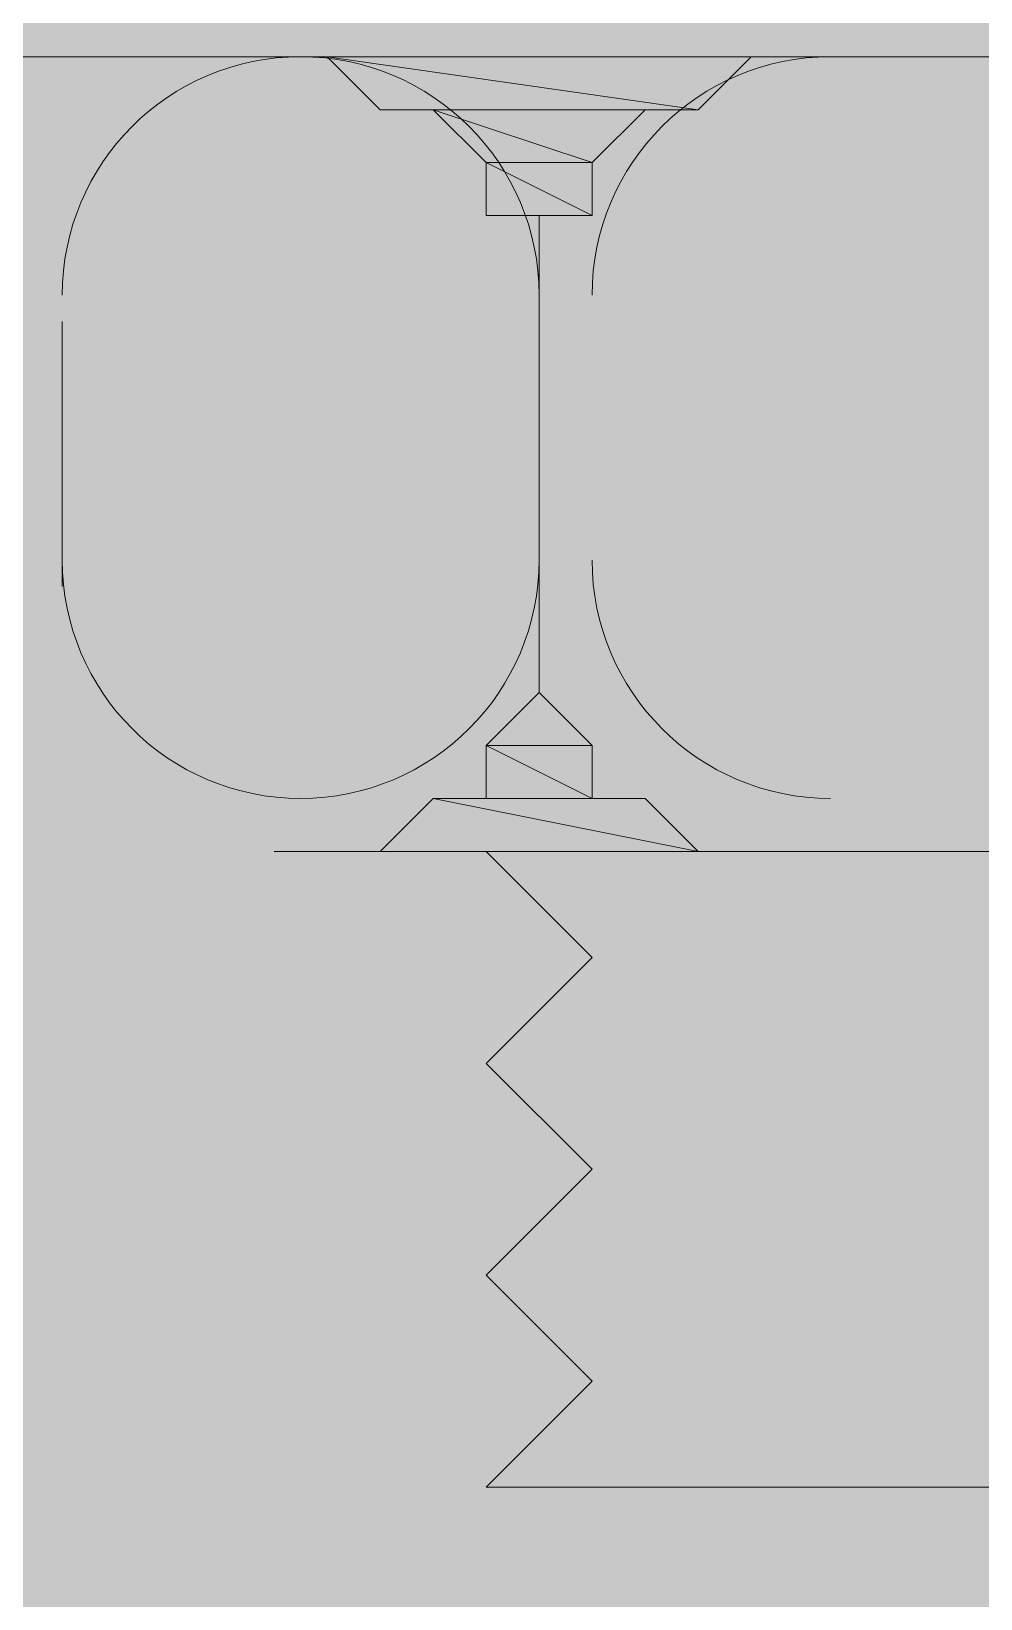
# Model space of a CAD drawing. Header units: millimetres. Extents: x 28 to 201, y 462 to 575.
# Drawn here: x 122.83747 to 122.85324, y 561.20252 to 561.22855 of the extents above; entities that cross this region are included whole.
import ezdxf

# ---------------------------------------------------------------- set-up
doc = ezdxf.new("R2010")
doc.units = ezdxf.units.MM
doc.layers.add('1- 3', color=3, linetype='Continuous')
doc.layers.add('8 hatch 2', color=104, linetype='Continuous')

# ---------------------------------------------------------------- blocks, each defined once
blk = doc.blocks.new('CTOBOM')
h = blk.add_hatch(color=0)
h.dxf.hatch_style = 2
edge = h.paths.add_edge_path()
edge.add_spline(control_points=[(4.220125, -0.718089), (4.220125, -0.718089), (4.220125, -0.712808), (4.220125, -0.712808), (4.220125, -0.712808), (4.220125, -0.718089), (4.220125, -0.718089)], knot_values=[0, 0, 0, 0, 1, 1, 1, 2, 2, 2, 2], degree=3, periodic=0)
edge = h.paths.add_edge_path()
edge.add_spline(control_points=[(4.220125, -0.712808), (4.220125, -0.712808), (4.220125, -0.718089), (4.220125, -0.718089), (4.220125, -0.718089), (4.220125, -0.712808), (4.220125, -0.712808)], knot_values=[0, 0, 0, 0, 1, 1, 1, 2, 2, 2, 2], degree=3, periodic=0)
h.paths.add_polyline_path([(4.219245, -0.718969), (4.220125, -0.712808), (4.220125, -0.718089)])
h.paths.add_polyline_path([(4.219245, -0.711928), (4.219245, -0.718969), (4.220125, -0.712808)])
h = blk.add_hatch(color=0)
h.dxf.hatch_style = 2
edge = h.paths.add_edge_path()
edge.add_spline(control_points=[(4.220125, -0.718089), (4.220125, -0.718089), (4.220125, -0.712808), (4.220125, -0.712808), (4.220125, -0.712808), (4.220125, -0.718089), (4.220125, -0.718089)], knot_values=[0, 0, 0, 0, 1, 1, 1, 2, 2, 2, 2], degree=3, periodic=0)
edge = h.paths.add_edge_path()
edge.add_spline(control_points=[(4.220125, -0.712808), (4.220125, -0.712808), (4.220125, -0.718089), (4.220125, -0.718089), (4.220125, -0.718089), (4.220125, -0.712808), (4.220125, -0.712808)], knot_values=[0, 0, 0, 0, 1, 1, 1, 2, 2, 2, 2], degree=3, periodic=0)
h.paths.add_polyline_path([(4.219245, -0.718969), (4.220125, -0.712808), (4.220125, -0.718089)])
h.paths.add_polyline_path([(4.219245, -0.711928), (4.219245, -0.718969), (4.220125, -0.712808)])
h = blk.add_hatch(color=0)
h.dxf.hatch_style = 2
edge = h.paths.add_edge_path()
edge.add_spline(control_points=[(4.232447, -0.718089), (4.232447, -0.718089), (4.232447, -0.712808), (4.232447, -0.712808), (4.232447, -0.712808), (4.232447, -0.718089), (4.232447, -0.718089)], knot_values=[0, 0, 0, 0, 1, 1, 1, 2, 2, 2, 2], degree=3, periodic=0)
edge = h.paths.add_edge_path()
edge.add_spline(control_points=[(4.232447, -0.712808), (4.232447, -0.712808), (4.232447, -0.718089), (4.232447, -0.718089), (4.232447, -0.718089), (4.232447, -0.712808), (4.232447, -0.712808)], knot_values=[0, 0, 0, 0, 1, 1, 1, 2, 2, 2, 2], degree=3, periodic=0)
h.paths.add_polyline_path([(4.231567, -0.717209), (4.232447, -0.712808), (4.232447, -0.718089)])
h.paths.add_polyline_path([(4.231567, -0.713688), (4.231567, -0.717209), (4.232447, -0.712808)])
h = blk.add_hatch(color=0)
h.dxf.hatch_style = 2
edge = h.paths.add_edge_path()
edge.add_spline(control_points=[(4.232447, -0.718089), (4.232447, -0.718089), (4.232447, -0.712808), (4.232447, -0.712808), (4.232447, -0.712808), (4.232447, -0.718089), (4.232447, -0.718089)], knot_values=[0, 0, 0, 0, 1, 1, 1, 2, 2, 2, 2], degree=3, periodic=0)
edge = h.paths.add_edge_path()
edge.add_spline(control_points=[(4.232447, -0.712808), (4.232447, -0.712808), (4.232447, -0.718089), (4.232447, -0.718089), (4.232447, -0.718089), (4.232447, -0.712808), (4.232447, -0.712808)], knot_values=[0, 0, 0, 0, 1, 1, 1, 2, 2, 2, 2], degree=3, periodic=0)
h.paths.add_polyline_path([(4.231567, -0.717209), (4.232447, -0.712808), (4.232447, -0.718089)])
h.paths.add_polyline_path([(4.231567, -0.713688), (4.231567, -0.717209), (4.232447, -0.712808)])
h = blk.add_hatch(color=0)
h.dxf.hatch_style = 2
edge = h.paths.add_edge_path()
edge.add_spline(control_points=[(4.221005, -0.714568), (4.221005, -0.714568), (4.221005, -0.716328), (4.221005, -0.716328), (4.221005, -0.716328), (4.221005, -0.714568), (4.221005, -0.714568)], knot_values=[0, 0, 0, 0, 1, 1, 1, 2, 2, 2, 2], degree=3, periodic=0)
edge = h.paths.add_edge_path()
edge.add_spline(control_points=[(4.221005, -0.714568), (4.221005, -0.714568), (4.221005, -0.714568), (4.221005, -0.714568), (4.221005, -0.714568), (4.221005, -0.716328), (4.221005, -0.716328), (4.221005, -0.716328), (4.221005, -0.714568), (4.221005, -0.714568)], knot_values=[0, 0, 0, 0, 1, 1, 1, 2, 2, 2, 3, 3, 3, 3], degree=3, periodic=0)
edge = h.paths.add_edge_path()
edge.add_spline(control_points=[(4.221005, -0.716328), (4.221005, -0.716328), (4.221005, -0.714568), (4.221005, -0.714568), (4.221005, -0.714568), (4.221005, -0.716328), (4.221005, -0.716328)], knot_values=[0, 0, 0, 0, 1, 1, 1, 2, 2, 2, 2], degree=3, periodic=0)
edge = h.paths.add_edge_path()
edge.add_spline(control_points=[(4.221005, -0.714568), (4.221005, -0.714568), (4.221005, -0.716328), (4.221005, -0.716328), (4.221005, -0.716328), (4.221005, -0.714568), (4.221005, -0.714568)], knot_values=[0, 0, 0, 0, 1, 1, 1, 2, 2, 2, 2], degree=3, periodic=0)
h.paths.add_polyline_path([(4.220125, -0.717209), (4.221005, -0.714568), (4.221005, -0.716328)])
h.paths.add_polyline_path([(4.220125, -0.713688), (4.220125, -0.717209), (4.221005, -0.714568)])
h = blk.add_hatch(color=0)
h.dxf.hatch_style = 2
edge = h.paths.add_edge_path()
edge.add_spline(control_points=[(4.221005, -0.714568), (4.221005, -0.714568), (4.221005, -0.716328), (4.221005, -0.716328), (4.221005, -0.716328), (4.221005, -0.714568), (4.221005, -0.714568)], knot_values=[0, 0, 0, 0, 1, 1, 1, 2, 2, 2, 2], degree=3, periodic=0)
edge = h.paths.add_edge_path()
edge.add_spline(control_points=[(4.221005, -0.714568), (4.221005, -0.714568), (4.221005, -0.714568), (4.221005, -0.714568), (4.221005, -0.714568), (4.221005, -0.716328), (4.221005, -0.716328), (4.221005, -0.716328), (4.221005, -0.714568), (4.221005, -0.714568)], knot_values=[0, 0, 0, 0, 1, 1, 1, 2, 2, 2, 3, 3, 3, 3], degree=3, periodic=0)
edge = h.paths.add_edge_path()
edge.add_spline(control_points=[(4.221005, -0.716328), (4.221005, -0.716328), (4.221005, -0.714568), (4.221005, -0.714568), (4.221005, -0.714568), (4.221005, -0.716328), (4.221005, -0.716328)], knot_values=[0, 0, 0, 0, 1, 1, 1, 2, 2, 2, 2], degree=3, periodic=0)
edge = h.paths.add_edge_path()
edge.add_spline(control_points=[(4.221005, -0.714568), (4.221005, -0.714568), (4.221005, -0.716328), (4.221005, -0.716328), (4.221005, -0.716328), (4.221005, -0.714568), (4.221005, -0.714568)], knot_values=[0, 0, 0, 0, 1, 1, 1, 2, 2, 2, 2], degree=3, periodic=0)
h.paths.add_polyline_path([(4.220125, -0.717209), (4.221005, -0.714568), (4.221005, -0.716328)])
h.paths.add_polyline_path([(4.220125, -0.713688), (4.220125, -0.717209), (4.221005, -0.714568)])
h = blk.add_hatch(color=0)
h.dxf.hatch_style = 2
h.paths.add_polyline_path([(4.221005, -0.716328), (4.221885, -0.714568), (4.221885, -0.716328)])
h.paths.add_polyline_path([(4.221005, -0.714568), (4.221005, -0.716328), (4.221885, -0.714568)])
h = blk.add_hatch(color=0)
h.dxf.hatch_style = 2
h.paths.add_polyline_path([(4.221005, -0.716328), (4.221885, -0.714568), (4.221885, -0.716328)])
h.paths.add_polyline_path([(4.221005, -0.714568), (4.221005, -0.716328), (4.221885, -0.714568)])
h = blk.add_hatch(color=0)
h.dxf.hatch_style = 2
edge = h.paths.add_edge_path()
edge.add_spline(control_points=[(4.230687, -0.714568), (4.230687, -0.714568), (4.230687, -0.716328), (4.230687, -0.716328), (4.230687, -0.716328), (4.230687, -0.714568), (4.230687, -0.714568)], knot_values=[0, 0, 0, 0, 1, 1, 1, 2, 2, 2, 2], degree=3, periodic=0)
edge = h.paths.add_edge_path()
edge.add_spline(control_points=[(4.230687, -0.714568), (4.230687, -0.714568), (4.230687, -0.714568), (4.230687, -0.714568), (4.230687, -0.714568), (4.230687, -0.716328), (4.230687, -0.716328), (4.230687, -0.716328), (4.230687, -0.714568), (4.230687, -0.714568)], knot_values=[0, 0, 0, 0, 1, 1, 1, 2, 2, 2, 3, 3, 3, 3], degree=3, periodic=0)
edge = h.paths.add_edge_path()
edge.add_spline(control_points=[(4.230687, -0.716328), (4.230687, -0.716328), (4.230687, -0.714568), (4.230687, -0.714568), (4.230687, -0.714568), (4.230687, -0.716328), (4.230687, -0.716328)], knot_values=[0, 0, 0, 0, 1, 1, 1, 2, 2, 2, 2], degree=3, periodic=0)
edge = h.paths.add_edge_path()
edge.add_spline(control_points=[(4.230687, -0.714568), (4.230687, -0.714568), (4.230687, -0.716328), (4.230687, -0.716328), (4.230687, -0.716328), (4.230687, -0.714568), (4.230687, -0.714568)], knot_values=[0, 0, 0, 0, 1, 1, 1, 2, 2, 2, 2], degree=3, periodic=0)
h.paths.add_polyline_path([(4.229807, -0.715448), (4.230687, -0.714568), (4.230687, -0.716328)])
edge = h.paths.add_edge_path()
edge.add_spline(control_points=[(4.230687, -0.714568), (4.230687, -0.714568), (4.229807, -0.715448), (4.229807, -0.715448), (4.229807, -0.715448), (4.230687, -0.714568), (4.230687, -0.714568)], knot_values=[0, 0, 0, 0, 1, 1, 1, 2, 2, 2, 2], degree=3, periodic=0)
h = blk.add_hatch(color=0)
h.dxf.hatch_style = 2
edge = h.paths.add_edge_path()
edge.add_spline(control_points=[(4.230687, -0.714568), (4.230687, -0.714568), (4.230687, -0.716328), (4.230687, -0.716328), (4.230687, -0.716328), (4.230687, -0.714568), (4.230687, -0.714568)], knot_values=[0, 0, 0, 0, 1, 1, 1, 2, 2, 2, 2], degree=3, periodic=0)
edge = h.paths.add_edge_path()
edge.add_spline(control_points=[(4.230687, -0.714568), (4.230687, -0.714568), (4.230687, -0.714568), (4.230687, -0.714568), (4.230687, -0.714568), (4.230687, -0.716328), (4.230687, -0.716328), (4.230687, -0.716328), (4.230687, -0.714568), (4.230687, -0.714568)], knot_values=[0, 0, 0, 0, 1, 1, 1, 2, 2, 2, 3, 3, 3, 3], degree=3, periodic=0)
edge = h.paths.add_edge_path()
edge.add_spline(control_points=[(4.230687, -0.716328), (4.230687, -0.716328), (4.230687, -0.714568), (4.230687, -0.714568), (4.230687, -0.714568), (4.230687, -0.716328), (4.230687, -0.716328)], knot_values=[0, 0, 0, 0, 1, 1, 1, 2, 2, 2, 2], degree=3, periodic=0)
edge = h.paths.add_edge_path()
edge.add_spline(control_points=[(4.230687, -0.714568), (4.230687, -0.714568), (4.230687, -0.716328), (4.230687, -0.716328), (4.230687, -0.716328), (4.230687, -0.714568), (4.230687, -0.714568)], knot_values=[0, 0, 0, 0, 1, 1, 1, 2, 2, 2, 2], degree=3, periodic=0)
h.paths.add_polyline_path([(4.229807, -0.715448), (4.230687, -0.714568), (4.230687, -0.716328)])
edge = h.paths.add_edge_path()
edge.add_spline(control_points=[(4.230687, -0.714568), (4.230687, -0.714568), (4.229807, -0.715448), (4.229807, -0.715448), (4.229807, -0.715448), (4.230687, -0.714568), (4.230687, -0.714568)], knot_values=[0, 0, 0, 0, 1, 1, 1, 2, 2, 2, 2], degree=3, periodic=0)
h = blk.add_hatch(color=0)
h.dxf.hatch_style = 2
h.paths.add_polyline_path([(4.230687, -0.716328), (4.231567, -0.714568), (4.231567, -0.716328)])
h.paths.add_polyline_path([(4.230687, -0.714568), (4.230687, -0.716328), (4.231567, -0.714568)])
h = blk.add_hatch(color=0)
h.dxf.hatch_style = 2
h.paths.add_polyline_path([(4.230687, -0.716328), (4.231567, -0.714568), (4.231567, -0.716328)])
h.paths.add_polyline_path([(4.230687, -0.714568), (4.230687, -0.716328), (4.231567, -0.714568)])
at = {"color": 0, "lineweight": 20}
for p, q in [((4.219245, -0.739211), (4.219245, -0.692566)), ((4.219245, -0.739211), (4.219245, -0.692566)), ((4.219245, -0.699606), (4.219245, -0.719849)), ((4.219245, -0.699606), (4.219245, -0.719849)), ((4.219245, -0.699606), (4.219245, -0.719849)), ((4.219245, -0.699606), (4.219245, -0.719849)), ((4.232447, -0.699606), (4.232447, -0.719849)), ((4.232447, -0.699606), (4.232447, -0.719849)), ((4.243008, -0.702246), (4.243008, -0.716328)), ((4.243008, -0.702246), (4.243008, -0.716328)), ((4.234207, -0.714568), (4.232447, -0.716328)), ((4.232447, -0.716328), (4.232447, -0.714568)), ((4.234207, -0.714568), (4.232447, -0.716328)), ((4.235967, -0.716328), (4.234207, -0.714568)), ((4.235967, -0.716328), (4.234207, -0.714568)), ((4.237727, -0.714568), (4.235967, -0.716328)), ((4.237727, -0.714568), (4.235967, -0.716328)), ((4.239488, -0.716328), (4.237727, -0.714568)), ((4.239488, -0.716328), (4.237727, -0.714568)), ((4.241248, -0.714568), (4.239488, -0.716328)), ((4.241248, -0.714568), (4.239488, -0.716328)), ((4.243008, -0.716328), (4.241248, -0.714568)), ((4.243008, -0.716328), (4.241248, -0.714568)), ((4.223646, -0.715448), (4.228047, -0.715448)), ((4.223646, -0.715448), (4.228047, -0.715448)), ((4.223646, -0.723369), (4.228047, -0.723369)), ((4.223646, -0.723369), (4.228047, -0.723369))]:
    blk.add_line(p, q, dxfattribs=at)
at = {"color": 0, "lineweight": 0}
for p, q in [((4.219245, -0.711048), (4.219245, -0.719849)), ((4.219245, -0.711928), (4.219245, -0.711048)), ((4.219245, -0.711048), (4.219245, -0.719849)), ((4.219245, -0.711928), (4.219245, -0.711048)), ((4.219245, -0.711048), (4.219245, -0.719849)), ((4.219245, -0.711928), (4.219245, -0.711048)), ((4.219245, -0.711048), (4.219245, -0.719849)), ((4.219245, -0.711928), (4.219245, -0.711048)), ((4.232447, -0.718969), (4.232447, -0.711048)), ((4.232447, -0.711048), (4.232447, -0.719849)), ((4.232447, -0.718969), (4.232447, -0.711048)), ((4.232447, -0.711048), (4.232447, -0.711928)), ((4.232447, -0.718969), (4.232447, -0.711048)), ((4.232447, -0.711048), (4.232447, -0.719849)), ((4.232447, -0.718969), (4.232447, -0.711048)), ((4.232447, -0.711048), (4.232447, -0.711928)), ((4.232447, -0.718969), (4.232447, -0.711048)), ((4.232447, -0.711048), (4.232447, -0.719849)), ((4.232447, -0.718969), (4.232447, -0.711048)), ((4.232447, -0.711048), (4.232447, -0.711928)), ((4.232447, -0.718969), (4.232447, -0.711048)), ((4.232447, -0.711048), (4.232447, -0.719849)), ((4.232447, -0.718969), (4.232447, -0.711048)), ((4.232447, -0.711048), (4.232447, -0.711928)), ((4.219245, -0.719849), (4.219245, -0.711928)), ((4.219245, -0.711928), (4.219245, -0.718969)), ((4.219245, -0.719849), (4.219245, -0.711928)), ((4.219245, -0.719849), (4.219245, -0.711928)), ((4.219245, -0.711928), (4.219245, -0.718969)), ((4.219245, -0.719849), (4.219245, -0.711928)), ((4.219245, -0.711928), (4.219245, -0.718969)), ((4.220125, -0.712808), (4.219245, -0.711928)), ((4.219245, -0.711928), (4.219245, -0.718969)), ((4.220125, -0.712808), (4.219245, -0.711928)), ((4.219245, -0.719849), (4.219245, -0.711928)), ((4.219245, -0.711928), (4.219245, -0.718969)), ((4.219245, -0.719849), (4.219245, -0.711928)), ((4.219245, -0.719849), (4.219245, -0.711928)), ((4.219245, -0.711928), (4.219245, -0.718969)), ((4.219245, -0.719849), (4.219245, -0.711928)), ((4.219245, -0.711928), (4.219245, -0.718969)), ((4.220125, -0.712808), (4.219245, -0.711928)), ((4.219245, -0.711928), (4.219245, -0.718969)), ((4.220125, -0.712808), (4.219245, -0.711928)), ((4.232447, -0.718089), (4.232447, -0.711928)), ((4.232447, -0.711928), (4.232447, -0.718969)), ((4.232447, -0.718089), (4.232447, -0.711928)), ((4.232447, -0.711928), (4.232447, -0.712808)), ((4.232447, -0.718089), (4.232447, -0.711928)), ((4.232447, -0.711928), (4.232447, -0.718969)), ((4.232447, -0.718089), (4.232447, -0.711928)), ((4.232447, -0.711928), (4.232447, -0.712808)), ((4.232447, -0.711928), (4.232447, -0.718969)), ((4.232447, -0.711928), (4.232447, -0.718969)), ((4.232447, -0.718089), (4.232447, -0.711928)), ((4.232447, -0.711928), (4.232447, -0.718969)), ((4.232447, -0.718089), (4.232447, -0.711928)), ((4.232447, -0.711928), (4.232447, -0.712808)), ((4.232447, -0.718089), (4.232447, -0.711928)), ((4.232447, -0.711928), (4.232447, -0.718969)), ((4.232447, -0.718089), (4.232447, -0.711928)), ((4.232447, -0.711928), (4.232447, -0.712808)), ((4.232447, -0.711928), (4.232447, -0.718969)), ((4.232447, -0.711928), (4.232447, -0.718969)), ((4.219245, -0.718969), (4.220125, -0.712808)), ((4.219245, -0.718969), (4.220125, -0.712808)), ((4.219245, -0.718969), (4.220125, -0.712808)), ((4.219245, -0.718969), (4.220125, -0.712808)), ((4.219245, -0.718969), (4.220125, -0.712808)), ((4.219245, -0.718969), (4.220125, -0.712808)), ((4.219245, -0.718969), (4.220125, -0.712808)), ((4.219245, -0.718969), (4.220125, -0.712808)), ((4.220125, -0.712808), (4.220125, -0.718089)), ((4.220125, -0.712808), (4.220125, -0.718089)), ((4.220125, -0.712808), (4.220125, -0.718089)), ((4.220125, -0.713688), (4.220125, -0.712808)), ((4.220125, -0.712808), (4.220125, -0.718089)), ((4.220125, -0.713688), (4.220125, -0.712808)), ((4.220125, -0.712808), (4.220125, -0.718089)), ((4.220125, -0.712808), (4.220125, -0.718089)), ((4.220125, -0.712808), (4.220125, -0.718089)), ((4.220125, -0.713688), (4.220125, -0.712808)), ((4.220125, -0.712808), (4.220125, -0.718089)), ((4.220125, -0.713688), (4.220125, -0.712808)), ((4.231567, -0.717209), (4.232447, -0.712808)), ((4.231567, -0.717209), (4.232447, -0.712808)), ((4.232447, -0.712808), (4.231567, -0.713688)), ((4.231567, -0.717209), (4.232447, -0.712808)), ((4.231567, -0.717209), (4.232447, -0.712808)), ((4.232447, -0.712808), (4.231567, -0.713688)), ((4.231567, -0.717209), (4.232447, -0.712808)), ((4.231567, -0.717209), (4.232447, -0.712808)), ((4.232447, -0.712808), (4.231567, -0.713688)), ((4.231567, -0.717209), (4.232447, -0.712808)), ((4.231567, -0.717209), (4.232447, -0.712808)), ((4.232447, -0.712808), (4.231567, -0.713688)), ((4.232447, -0.712808), (4.232447, -0.718089)), ((4.232447, -0.712808), (4.232447, -0.718089)), ((4.232447, -0.712808), (4.232447, -0.718089)), ((4.232447, -0.712808), (4.232447, -0.718089)), ((4.232447, -0.712808), (4.232447, -0.718089)), ((4.232447, -0.712808), (4.232447, -0.718089)), ((4.232447, -0.712808), (4.232447, -0.718089)), ((4.232447, -0.712808), (4.232447, -0.718089)), ((4.220125, -0.718089), (4.220125, -0.713688)), ((4.220125, -0.713688), (4.220125, -0.717209)), ((4.220125, -0.718089), (4.220125, -0.713688)), ((4.220125, -0.718089), (4.220125, -0.713688)), ((4.220125, -0.713688), (4.220125, -0.717209)), ((4.220125, -0.718089), (4.220125, -0.713688)), ((4.220125, -0.713688), (4.220125, -0.717209)), ((4.221005, -0.714568), (4.220125, -0.713688)), ((4.220125, -0.713688), (4.220125, -0.717209)), ((4.221005, -0.714568), (4.220125, -0.713688)), ((4.220125, -0.718089), (4.220125, -0.713688)), ((4.220125, -0.713688), (4.220125, -0.717209)), ((4.220125, -0.718089), (4.220125, -0.713688)), ((4.220125, -0.718089), (4.220125, -0.713688)), ((4.220125, -0.713688), (4.220125, -0.717209)), ((4.220125, -0.718089), (4.220125, -0.713688)), ((4.220125, -0.713688), (4.220125, -0.717209)), ((4.221005, -0.714568), (4.220125, -0.713688)), ((4.220125, -0.713688), (4.220125, -0.717209)), ((4.221005, -0.714568), (4.220125, -0.713688)), ((4.231567, -0.716328), (4.231567, -0.713688)), ((4.231567, -0.713688), (4.231567, -0.717209)), ((4.231567, -0.716328), (4.231567, -0.713688)), ((4.231567, -0.713688), (4.231567, -0.714568)), ((4.231567, -0.716328), (4.231567, -0.713688)), ((4.231567, -0.713688), (4.231567, -0.717209)), ((4.231567, -0.716328), (4.231567, -0.713688)), ((4.231567, -0.713688), (4.231567, -0.714568)), ((4.231567, -0.713688), (4.231567, -0.717209)), ((4.231567, -0.713688), (4.231567, -0.717209)), ((4.231567, -0.716328), (4.231567, -0.713688)), ((4.231567, -0.713688), (4.231567, -0.717209)), ((4.231567, -0.716328), (4.231567, -0.713688)), ((4.231567, -0.713688), (4.231567, -0.714568)), ((4.231567, -0.716328), (4.231567, -0.713688)), ((4.231567, -0.713688), (4.231567, -0.717209)), ((4.231567, -0.716328), (4.231567, -0.713688)), ((4.231567, -0.713688), (4.231567, -0.714568)), ((4.231567, -0.713688), (4.231567, -0.717209)), ((4.231567, -0.713688), (4.231567, -0.717209)), ((4.220125, -0.717209), (4.221005, -0.714568)), ((4.220125, -0.717209), (4.221005, -0.714568)), ((4.220125, -0.717209), (4.221005, -0.714568)), ((4.220125, -0.717209), (4.221005, -0.714568)), ((4.220125, -0.717209), (4.221005, -0.714568)), ((4.220125, -0.717209), (4.221005, -0.714568)), ((4.220125, -0.717209), (4.221005, -0.714568)), ((4.220125, -0.717209), (4.221005, -0.714568)), ((4.221005, -0.714568), (4.221005, -0.716328)), ((4.221005, -0.714568), (4.221005, -0.716328)), ((4.221005, -0.716328), (4.221885, -0.714568)), ((4.221005, -0.714568), (4.221005, -0.716328)), ((4.221005, -0.716328), (4.221885, -0.714568)), ((4.221885, -0.714568), (4.221005, -0.714568)), ((4.221005, -0.716328), (4.221885, -0.714568)), ((4.221005, -0.714568), (4.221005, -0.716328)), ((4.221005, -0.716328), (4.221885, -0.714568)), ((4.221885, -0.714568), (4.221005, -0.714568)), ((4.221005, -0.714568), (4.221005, -0.716328)), ((4.221005, -0.714568), (4.221005, -0.716328)), ((4.221005, -0.716328), (4.221885, -0.714568)), ((4.221005, -0.714568), (4.221005, -0.716328)), ((4.221005, -0.716328), (4.221885, -0.714568)), ((4.221885, -0.714568), (4.221005, -0.714568)), ((4.221005, -0.716328), (4.221885, -0.714568)), ((4.221005, -0.714568), (4.221005, -0.716328)), ((4.221005, -0.716328), (4.221885, -0.714568)), ((4.221885, -0.714568), (4.221005, -0.714568)), ((4.221885, -0.714568), (4.221885, -0.716328)), ((4.221885, -0.714568), (4.221885, -0.716328)), ((4.221885, -0.716328), (4.221885, -0.714568)), ((4.221885, -0.714568), (4.221885, -0.715448)), ((4.221885, -0.716328), (4.221885, -0.714568)), ((4.221885, -0.714568), (4.221885, -0.715448)), ((4.221885, -0.714568), (4.221885, -0.716328)), ((4.221885, -0.714568), (4.221885, -0.716328)), ((4.221885, -0.716328), (4.221885, -0.714568)), ((4.221885, -0.714568), (4.221885, -0.715448)), ((4.221885, -0.716328), (4.221885, -0.714568)), ((4.221885, -0.714568), (4.221885, -0.715448)), ((4.229807, -0.715448), (4.230687, -0.714568)), ((4.229807, -0.715448), (4.230687, -0.714568)), ((4.229807, -0.715448), (4.230687, -0.714568)), ((4.229807, -0.715448), (4.230687, -0.714568)), ((4.230687, -0.714568), (4.230687, -0.716328)), ((4.230687, -0.714568), (4.230687, -0.716328)), ((4.230687, -0.716328), (4.231567, -0.714568)), ((4.230687, -0.714568), (4.230687, -0.716328)), ((4.230687, -0.716328), (4.231567, -0.714568)), ((4.231567, -0.714568), (4.230687, -0.714568)), ((4.230687, -0.716328), (4.231567, -0.714568)), ((4.230687, -0.714568), (4.230687, -0.716328)), ((4.230687, -0.716328), (4.231567, -0.714568)), ((4.231567, -0.714568), (4.230687, -0.714568)), ((4.230687, -0.714568), (4.230687, -0.716328)), ((4.230687, -0.714568), (4.230687, -0.716328)), ((4.230687, -0.716328), (4.231567, -0.714568)), ((4.230687, -0.714568), (4.230687, -0.716328)), ((4.230687, -0.716328), (4.231567, -0.714568)), ((4.231567, -0.714568), (4.230687, -0.714568)), ((4.230687, -0.716328), (4.231567, -0.714568)), ((4.230687, -0.714568), (4.230687, -0.716328)), ((4.230687, -0.716328), (4.231567, -0.714568)), ((4.231567, -0.714568), (4.230687, -0.714568)), ((4.231567, -0.714568), (4.231567, -0.716328)), ((4.231567, -0.714568), (4.231567, -0.716328)), ((4.231567, -0.714568), (4.231567, -0.716328)), ((4.231567, -0.714568), (4.231567, -0.716328)), ((4.231567, -0.714568), (4.231567, -0.716328)), ((4.231567, -0.714568), (4.231567, -0.716328)), ((4.231567, -0.714568), (4.231567, -0.716328)), ((4.231567, -0.714568), (4.231567, -0.716328)), ((4.221885, -0.715448), (4.221885, -0.716328)), ((4.221885, -0.715448), (4.221885, -0.715448)), ((4.221885, -0.715448), (4.221885, -0.715448)), ((4.221885, -0.715448), (4.221885, -0.716328)), ((4.221885, -0.715448), (4.221885, -0.715448)), ((4.221885, -0.715448), (4.221885, -0.715448)), ((4.221885, -0.715448), (4.221885, -0.716328)), ((4.221885, -0.715448), (4.221885, -0.715448)), ((4.221885, -0.715448), (4.221885, -0.715448)), ((4.221885, -0.715448), (4.221885, -0.716328)), ((4.221885, -0.715448), (4.221885, -0.715448)), ((4.221885, -0.715448), (4.221885, -0.715448)), ((4.222766, -0.715448), (4.222766, -0.715448)), ((4.222766, -0.715448), (4.222766, -0.715448)), ((4.222766, -0.715448), (4.222766, -0.715448)), ((4.222766, -0.715448), (4.222766, -0.715448)), ((4.222766, -0.715448), (4.222766, -0.715448)), ((4.222766, -0.715448), (4.222766, -0.715448)), ((4.222766, -0.715448), (4.222766, -0.715448)), ((4.222766, -0.715448), (4.222766, -0.715448)), ((4.228927, -0.715448), (4.228927, -0.715448)), ((4.228927, -0.715448), (4.228927, -0.715448)), ((4.228927, -0.715448), (4.228927, -0.715448)), ((4.228927, -0.715448), (4.228927, -0.715448)), ((4.228927, -0.715448), (4.228927, -0.715448)), ((4.228927, -0.715448), (4.228927, -0.715448)), ((4.228927, -0.715448), (4.228927, -0.715448)), ((4.228927, -0.715448), (4.228927, -0.715448)), ((4.229807, -0.715448), (4.229807, -0.715448)), ((4.229807, -0.715448), (4.229807, -0.715448)), ((4.229807, -0.715448), (4.229807, -0.715448)), ((4.229807, -0.715448), (4.229807, -0.715448)), ((4.230687, -0.716328), (4.229807, -0.715448)), ((4.230687, -0.716328), (4.229807, -0.715448)), ((4.229807, -0.715448), (4.229807, -0.715448)), ((4.229807, -0.715448), (4.229807, -0.715448)), ((4.229807, -0.715448), (4.229807, -0.715448)), ((4.229807, -0.715448), (4.229807, -0.715448)), ((4.230687, -0.716328), (4.229807, -0.715448)), ((4.230687, -0.716328), (4.229807, -0.715448)), ((4.221005, -0.716328), (4.220125, -0.717209)), ((4.221005, -0.716328), (4.220125, -0.717209)), ((4.221005, -0.716328), (4.220125, -0.717209)), ((4.221005, -0.716328), (4.220125, -0.717209)), ((4.221885, -0.716328), (4.221005, -0.716328)), ((4.221885, -0.716328), (4.221005, -0.716328)), ((4.221885, -0.716328), (4.221005, -0.716328)), ((4.221885, -0.716328), (4.221005, -0.716328)), ((4.231567, -0.716328), (4.230687, -0.716328)), ((4.231567, -0.716328), (4.230687, -0.716328)), ((4.231567, -0.716328), (4.230687, -0.716328)), ((4.231567, -0.716328), (4.230687, -0.716328)), ((4.231567, -0.717209), (4.231567, -0.716328)), ((4.231567, -0.717209), (4.231567, -0.716328)), ((4.231567, -0.717209), (4.231567, -0.716328)), ((4.231567, -0.717209), (4.231567, -0.716328)), ((4.220125, -0.717209), (4.220125, -0.718089)), ((4.220125, -0.717209), (4.220125, -0.718089)), ((4.220125, -0.717209), (4.220125, -0.718089)), ((4.220125, -0.717209), (4.220125, -0.718089)), ((4.232447, -0.718089), (4.231567, -0.717209)), ((4.232447, -0.718089), (4.231567, -0.717209)), ((4.232447, -0.718089), (4.231567, -0.717209)), ((4.232447, -0.718089), (4.231567, -0.717209)), ((4.220125, -0.718089), (4.219245, -0.718969)), ((4.220125, -0.718089), (4.219245, -0.718969)), ((4.220125, -0.718089), (4.219245, -0.718969)), ((4.220125, -0.718089), (4.219245, -0.718969)), ((4.232447, -0.718969), (4.232447, -0.718089)), ((4.232447, -0.718969), (4.232447, -0.718089)), ((4.232447, -0.718969), (4.232447, -0.718089)), ((4.232447, -0.718969), (4.232447, -0.718089)), ((4.219245, -0.718969), (4.219245, -0.719849)), ((4.219245, -0.718969), (4.219245, -0.719849)), ((4.219245, -0.718969), (4.219245, -0.719849)), ((4.219245, -0.718969), (4.219245, -0.719849)), ((4.232447, -0.719849), (4.232447, -0.718969)), ((4.232447, -0.719849), (4.232447, -0.718969)), ((4.232447, -0.719849), (4.232447, -0.718969)), ((4.232447, -0.719849), (4.232447, -0.718969))]:
    blk.add_line(p, q, dxfattribs=at)
at = {"color": 0, "lineweight": 20}
for points in [[(4.219245, -0.710608), (4.219245, -0.712795), (4.221019, -0.714568), (4.223206, -0.714568)], [(4.219245, -0.710608), (4.219245, -0.712795), (4.221019, -0.714568), (4.223206, -0.714568)], [(4.227606, -0.714568), (4.229793, -0.714568), (4.231567, -0.712795), (4.231567, -0.710608)], [(4.227606, -0.714568), (4.229793, -0.714568), (4.231567, -0.712795), (4.231567, -0.710608)]]:
    blk.add_open_spline(points, degree=3, dxfattribs=at)
at = {"color": 0, "lineweight": 0}
for points in [[(4.219245, -0.718969), (4.219245, -0.718969), (4.219245, -0.711928), (4.219245, -0.711928)], [(4.219245, -0.711928), (4.219245, -0.711928), (4.219245, -0.718969), (4.219245, -0.718969)], [(4.219245, -0.711928), (4.219245, -0.711928), (4.219245, -0.718969), (4.219245, -0.718969)], [(4.219245, -0.718969), (4.219245, -0.718969), (4.219245, -0.711928), (4.219245, -0.711928)], [(4.219245, -0.718969), (4.219245, -0.718969), (4.219245, -0.711928), (4.219245, -0.711928)], [(4.219245, -0.711928), (4.219245, -0.711928), (4.219245, -0.718969), (4.219245, -0.718969)], [(4.219245, -0.711928), (4.219245, -0.711928), (4.219245, -0.718969), (4.219245, -0.718969)], [(4.219245, -0.718969), (4.219245, -0.718969), (4.219245, -0.711928), (4.219245, -0.711928)], [(4.219245, -0.718969), (4.219245, -0.718969), (4.219245, -0.711928), (4.219245, -0.711928)], [(4.219245, -0.711928), (4.219245, -0.711928), (4.219245, -0.718969), (4.219245, -0.718969)], [(4.219245, -0.711928), (4.219245, -0.711928), (4.219245, -0.718969), (4.219245, -0.718969)], [(4.219245, -0.718969), (4.219245, -0.718969), (4.219245, -0.711928), (4.219245, -0.711928)], [(4.219245, -0.718969), (4.219245, -0.718969), (4.219245, -0.711928), (4.219245, -0.711928)], [(4.219245, -0.711928), (4.219245, -0.711928), (4.219245, -0.718969), (4.219245, -0.718969)], [(4.219245, -0.711928), (4.219245, -0.711928), (4.219245, -0.718969), (4.219245, -0.718969)], [(4.219245, -0.718969), (4.219245, -0.718969), (4.219245, -0.711928), (4.219245, -0.711928)], [(4.232447, -0.718969), (4.232447, -0.718969), (4.232447, -0.711928), (4.232447, -0.711928)], [(4.232447, -0.711928), (4.232447, -0.711928), (4.232447, -0.718969), (4.232447, -0.718969)], [(4.232447, -0.711928), (4.232447, -0.711928), (4.232447, -0.718969), (4.232447, -0.718969)], [(4.232447, -0.718969), (4.232447, -0.718969), (4.232447, -0.711928), (4.232447, -0.711928)], [(4.232447, -0.718969), (4.232447, -0.718969), (4.232447, -0.711928), (4.232447, -0.711928)], [(4.232447, -0.711928), (4.232447, -0.711928), (4.232447, -0.718969), (4.232447, -0.718969)], [(4.232447, -0.711928), (4.232447, -0.711928), (4.232447, -0.718969), (4.232447, -0.718969)], [(4.232447, -0.718969), (4.232447, -0.718969), (4.232447, -0.711928), (4.232447, -0.711928)], [(4.232447, -0.718969), (4.232447, -0.718969), (4.232447, -0.711928), (4.232447, -0.711928)], [(4.232447, -0.711928), (4.232447, -0.711928), (4.232447, -0.718969), (4.232447, -0.718969)], [(4.232447, -0.711928), (4.232447, -0.711928), (4.232447, -0.718969), (4.232447, -0.718969)], [(4.232447, -0.718969), (4.232447, -0.718969), (4.232447, -0.711928), (4.232447, -0.711928)], [(4.232447, -0.718969), (4.232447, -0.718969), (4.232447, -0.711928), (4.232447, -0.711928)], [(4.232447, -0.711928), (4.232447, -0.711928), (4.232447, -0.718969), (4.232447, -0.718969)], [(4.232447, -0.711928), (4.232447, -0.711928), (4.232447, -0.718969), (4.232447, -0.718969)], [(4.232447, -0.718969), (4.232447, -0.718969), (4.232447, -0.711928), (4.232447, -0.711928)], [(4.220125, -0.718089), (4.220125, -0.718089), (4.220125, -0.712808), (4.220125, -0.712808)], [(4.220125, -0.712808), (4.220125, -0.712808), (4.220125, -0.718089), (4.220125, -0.718089)], [(4.220125, -0.712808), (4.220125, -0.712808), (4.220125, -0.718089), (4.220125, -0.718089)], [(4.220125, -0.718089), (4.220125, -0.718089), (4.220125, -0.712808), (4.220125, -0.712808)], [(4.220125, -0.718089), (4.220125, -0.718089), (4.220125, -0.712808), (4.220125, -0.712808)], [(4.220125, -0.712808), (4.220125, -0.712808), (4.220125, -0.718089), (4.220125, -0.718089)], [(4.220125, -0.712808), (4.220125, -0.712808), (4.220125, -0.718089), (4.220125, -0.718089)], [(4.220125, -0.718089), (4.220125, -0.718089), (4.220125, -0.712808), (4.220125, -0.712808)], [(4.220125, -0.718089), (4.220125, -0.718089), (4.220125, -0.712808), (4.220125, -0.712808)], [(4.220125, -0.712808), (4.220125, -0.712808), (4.220125, -0.718089), (4.220125, -0.718089)], [(4.220125, -0.712808), (4.220125, -0.712808), (4.220125, -0.718089), (4.220125, -0.718089)], [(4.220125, -0.718089), (4.220125, -0.718089), (4.220125, -0.712808), (4.220125, -0.712808)], [(4.220125, -0.718089), (4.220125, -0.718089), (4.220125, -0.712808), (4.220125, -0.712808)], [(4.220125, -0.712808), (4.220125, -0.712808), (4.220125, -0.718089), (4.220125, -0.718089)], [(4.220125, -0.712808), (4.220125, -0.712808), (4.220125, -0.718089), (4.220125, -0.718089)], [(4.220125, -0.718089), (4.220125, -0.718089), (4.220125, -0.712808), (4.220125, -0.712808)], [(4.232447, -0.718089), (4.232447, -0.718089), (4.232447, -0.712808), (4.232447, -0.712808)], [(4.232447, -0.712808), (4.232447, -0.712808), (4.232447, -0.718089), (4.232447, -0.718089)], [(4.232447, -0.712808), (4.232447, -0.712808), (4.232447, -0.718089), (4.232447, -0.718089)], [(4.232447, -0.718089), (4.232447, -0.718089), (4.232447, -0.712808), (4.232447, -0.712808)], [(4.232447, -0.718089), (4.232447, -0.718089), (4.232447, -0.712808), (4.232447, -0.712808)], [(4.232447, -0.712808), (4.232447, -0.712808), (4.232447, -0.718089), (4.232447, -0.718089)], [(4.232447, -0.712808), (4.232447, -0.712808), (4.232447, -0.718089), (4.232447, -0.718089)], [(4.232447, -0.718089), (4.232447, -0.718089), (4.232447, -0.712808), (4.232447, -0.712808)], [(4.232447, -0.718089), (4.232447, -0.718089), (4.232447, -0.712808), (4.232447, -0.712808)], [(4.232447, -0.712808), (4.232447, -0.712808), (4.232447, -0.718089), (4.232447, -0.718089)], [(4.232447, -0.712808), (4.232447, -0.712808), (4.232447, -0.718089), (4.232447, -0.718089)], [(4.232447, -0.718089), (4.232447, -0.718089), (4.232447, -0.712808), (4.232447, -0.712808)], [(4.232447, -0.718089), (4.232447, -0.718089), (4.232447, -0.712808), (4.232447, -0.712808)], [(4.232447, -0.712808), (4.232447, -0.712808), (4.232447, -0.718089), (4.232447, -0.718089)], [(4.232447, -0.712808), (4.232447, -0.712808), (4.232447, -0.718089), (4.232447, -0.718089)], [(4.232447, -0.718089), (4.232447, -0.718089), (4.232447, -0.712808), (4.232447, -0.712808)], [(4.220125, -0.713688), (4.220125, -0.713688), (4.220125, -0.717209), (4.220125, -0.717209)], [(4.220125, -0.717209), (4.220125, -0.717209), (4.220125, -0.713688), (4.220125, -0.713688)], [(4.220125, -0.713688), (4.220125, -0.713688), (4.220125, -0.717209), (4.220125, -0.717209)], [(4.220125, -0.717209), (4.220125, -0.717209), (4.220125, -0.713688), (4.220125, -0.713688)], [(4.220125, -0.717209), (4.220125, -0.717209), (4.220125, -0.713688), (4.220125, -0.713688)], [(4.220125, -0.713688), (4.220125, -0.713688), (4.220125, -0.717209), (4.220125, -0.717209)], [(4.220125, -0.713688), (4.220125, -0.713688), (4.220125, -0.717209), (4.220125, -0.717209)], [(4.220125, -0.717209), (4.220125, -0.717209), (4.220125, -0.713688), (4.220125, -0.713688)], [(4.220125, -0.713688), (4.220125, -0.713688), (4.220125, -0.717209), (4.220125, -0.717209)], [(4.220125, -0.717209), (4.220125, -0.717209), (4.220125, -0.713688), (4.220125, -0.713688)], [(4.220125, -0.713688), (4.220125, -0.713688), (4.220125, -0.717209), (4.220125, -0.717209)], [(4.220125, -0.717209), (4.220125, -0.717209), (4.220125, -0.713688), (4.220125, -0.713688)], [(4.220125, -0.717209), (4.220125, -0.717209), (4.220125, -0.713688), (4.220125, -0.713688)], [(4.220125, -0.713688), (4.220125, -0.713688), (4.220125, -0.717209), (4.220125, -0.717209)], [(4.220125, -0.713688), (4.220125, -0.713688), (4.220125, -0.717209), (4.220125, -0.717209)], [(4.220125, -0.717209), (4.220125, -0.717209), (4.220125, -0.713688), (4.220125, -0.713688)], [(4.220125, -0.713688), (4.220125, -0.713688), (4.220125, -0.717209), (4.220125, -0.717209)], [(4.220125, -0.717209), (4.220125, -0.717209), (4.220125, -0.713688), (4.220125, -0.713688)], [(4.220125, -0.713688), (4.220125, -0.713688), (4.220125, -0.717209), (4.220125, -0.717209)], [(4.220125, -0.717209), (4.220125, -0.717209), (4.220125, -0.713688), (4.220125, -0.713688)], [(4.220125, -0.717209), (4.220125, -0.717209), (4.220125, -0.713688), (4.220125, -0.713688)], [(4.220125, -0.713688), (4.220125, -0.713688), (4.220125, -0.717209), (4.220125, -0.717209)], [(4.220125, -0.713688), (4.220125, -0.713688), (4.220125, -0.717209), (4.220125, -0.717209)], [(4.220125, -0.717209), (4.220125, -0.717209), (4.220125, -0.713688), (4.220125, -0.713688)], [(4.220125, -0.713688), (4.220125, -0.713688), (4.220125, -0.717209), (4.220125, -0.717209)], [(4.220125, -0.717209), (4.220125, -0.717209), (4.220125, -0.713688), (4.220125, -0.713688)], [(4.220125, -0.713688), (4.220125, -0.713688), (4.220125, -0.717209), (4.220125, -0.717209)], [(4.220125, -0.717209), (4.220125, -0.717209), (4.220125, -0.713688), (4.220125, -0.713688)], [(4.220125, -0.717209), (4.220125, -0.717209), (4.220125, -0.713688), (4.220125, -0.713688)], [(4.220125, -0.713688), (4.220125, -0.713688), (4.220125, -0.717209), (4.220125, -0.717209)], [(4.220125, -0.713688), (4.220125, -0.713688), (4.220125, -0.717209), (4.220125, -0.717209)], [(4.220125, -0.717209), (4.220125, -0.717209), (4.220125, -0.713688), (4.220125, -0.713688)], [(4.231567, -0.713688), (4.231567, -0.713688), (4.231567, -0.717209), (4.231567, -0.717209)], [(4.231567, -0.717209), (4.231567, -0.717209), (4.231567, -0.713688), (4.231567, -0.713688)], [(4.231567, -0.713688), (4.231567, -0.713688), (4.231567, -0.717209), (4.231567, -0.717209)], [(4.231567, -0.717209), (4.231567, -0.717209), (4.231567, -0.713688), (4.231567, -0.713688)], [(4.231567, -0.717209), (4.231567, -0.717209), (4.231567, -0.713688), (4.231567, -0.713688)], [(4.231567, -0.713688), (4.231567, -0.713688), (4.231567, -0.717209), (4.231567, -0.717209)], [(4.231567, -0.713688), (4.231567, -0.713688), (4.231567, -0.717209), (4.231567, -0.717209)], [(4.231567, -0.717209), (4.231567, -0.717209), (4.231567, -0.713688), (4.231567, -0.713688)], [(4.231567, -0.713688), (4.231567, -0.713688), (4.231567, -0.717209), (4.231567, -0.717209)], [(4.231567, -0.717209), (4.231567, -0.717209), (4.231567, -0.713688), (4.231567, -0.713688)], [(4.231567, -0.713688), (4.231567, -0.713688), (4.231567, -0.717209), (4.231567, -0.717209)], [(4.231567, -0.717209), (4.231567, -0.717209), (4.231567, -0.713688), (4.231567, -0.713688)], [(4.231567, -0.717209), (4.231567, -0.717209), (4.231567, -0.713688), (4.231567, -0.713688)], [(4.231567, -0.713688), (4.231567, -0.713688), (4.231567, -0.717209), (4.231567, -0.717209)], [(4.231567, -0.713688), (4.231567, -0.713688), (4.231567, -0.717209), (4.231567, -0.717209)], [(4.231567, -0.717209), (4.231567, -0.717209), (4.231567, -0.713688), (4.231567, -0.713688)], [(4.231567, -0.713688), (4.231567, -0.713688), (4.231567, -0.717209), (4.231567, -0.717209)], [(4.231567, -0.717209), (4.231567, -0.717209), (4.231567, -0.713688), (4.231567, -0.713688)], [(4.231567, -0.713688), (4.231567, -0.713688), (4.231567, -0.717209), (4.231567, -0.717209)], [(4.231567, -0.717209), (4.231567, -0.717209), (4.231567, -0.713688), (4.231567, -0.713688)], [(4.231567, -0.717209), (4.231567, -0.717209), (4.231567, -0.713688), (4.231567, -0.713688)], [(4.231567, -0.713688), (4.231567, -0.713688), (4.231567, -0.717209), (4.231567, -0.717209)], [(4.231567, -0.713688), (4.231567, -0.713688), (4.231567, -0.717209), (4.231567, -0.717209)], [(4.231567, -0.717209), (4.231567, -0.717209), (4.231567, -0.713688), (4.231567, -0.713688)], [(4.231567, -0.713688), (4.231567, -0.713688), (4.231567, -0.717209), (4.231567, -0.717209)], [(4.231567, -0.717209), (4.231567, -0.717209), (4.231567, -0.713688), (4.231567, -0.713688)], [(4.231567, -0.713688), (4.231567, -0.713688), (4.231567, -0.717209), (4.231567, -0.717209)], [(4.231567, -0.717209), (4.231567, -0.717209), (4.231567, -0.713688), (4.231567, -0.713688)], [(4.231567, -0.717209), (4.231567, -0.717209), (4.231567, -0.713688), (4.231567, -0.713688)], [(4.231567, -0.713688), (4.231567, -0.713688), (4.231567, -0.717209), (4.231567, -0.717209)], [(4.231567, -0.713688), (4.231567, -0.713688), (4.231567, -0.717209), (4.231567, -0.717209)], [(4.231567, -0.717209), (4.231567, -0.717209), (4.231567, -0.713688), (4.231567, -0.713688)], [(4.221005, -0.714568), (4.221005, -0.714568), (4.221005, -0.716328), (4.221005, -0.716328)], [(4.221005, -0.716328), (4.221005, -0.716328), (4.221005, -0.714568), (4.221005, -0.714568)], [(4.221005, -0.714568), (4.221005, -0.714568), (4.221005, -0.716328), (4.221005, -0.716328)], [(4.221005, -0.716328), (4.221005, -0.716328), (4.221005, -0.714568), (4.221005, -0.714568)], [(4.221005, -0.716328), (4.221005, -0.716328), (4.221005, -0.714568), (4.221005, -0.714568)], [(4.221005, -0.714568), (4.221005, -0.714568), (4.221005, -0.716328), (4.221005, -0.716328)], [(4.221005, -0.714568), (4.221005, -0.714568), (4.221005, -0.716328), (4.221005, -0.716328)], [(4.221005, -0.716328), (4.221005, -0.716328), (4.221005, -0.714568), (4.221005, -0.714568)], [(4.221005, -0.714568), (4.221005, -0.714568), (4.221005, -0.716328), (4.221005, -0.716328)], [(4.221005, -0.716328), (4.221005, -0.716328), (4.221005, -0.714568), (4.221005, -0.714568)], [(4.221005, -0.714568), (4.221005, -0.714568), (4.221005, -0.716328), (4.221005, -0.716328)], [(4.221005, -0.716328), (4.221005, -0.716328), (4.221005, -0.714568), (4.221005, -0.714568)], [(4.221005, -0.716328), (4.221005, -0.716328), (4.221005, -0.714568), (4.221005, -0.714568)], [(4.221005, -0.714568), (4.221005, -0.714568), (4.221005, -0.716328), (4.221005, -0.716328)], [(4.221005, -0.714568), (4.221005, -0.714568), (4.221005, -0.716328), (4.221005, -0.716328)], [(4.221005, -0.716328), (4.221005, -0.716328), (4.221005, -0.714568), (4.221005, -0.714568)], [(4.221005, -0.714568), (4.221005, -0.714568), (4.221005, -0.716328), (4.221005, -0.716328)], [(4.221005, -0.716328), (4.221005, -0.716328), (4.221005, -0.714568), (4.221005, -0.714568)], [(4.221005, -0.714568), (4.221005, -0.714568), (4.221005, -0.716328), (4.221005, -0.716328)], [(4.221005, -0.716328), (4.221005, -0.716328), (4.221005, -0.714568), (4.221005, -0.714568)], [(4.221005, -0.716328), (4.221005, -0.716328), (4.221005, -0.714568), (4.221005, -0.714568)], [(4.221005, -0.714568), (4.221005, -0.714568), (4.221005, -0.716328), (4.221005, -0.716328)], [(4.221005, -0.714568), (4.221005, -0.714568), (4.221005, -0.716328), (4.221005, -0.716328)], [(4.221005, -0.716328), (4.221005, -0.716328), (4.221005, -0.714568), (4.221005, -0.714568)], [(4.221005, -0.714568), (4.221005, -0.714568), (4.221005, -0.716328), (4.221005, -0.716328)], [(4.221005, -0.716328), (4.221005, -0.716328), (4.221005, -0.714568), (4.221005, -0.714568)], [(4.221005, -0.714568), (4.221005, -0.714568), (4.221005, -0.716328), (4.221005, -0.716328)], [(4.221005, -0.716328), (4.221005, -0.716328), (4.221005, -0.714568), (4.221005, -0.714568)], [(4.221005, -0.716328), (4.221005, -0.716328), (4.221005, -0.714568), (4.221005, -0.714568)], [(4.221005, -0.714568), (4.221005, -0.714568), (4.221005, -0.716328), (4.221005, -0.716328)], [(4.221005, -0.714568), (4.221005, -0.714568), (4.221005, -0.716328), (4.221005, -0.716328)], [(4.221005, -0.716328), (4.221005, -0.716328), (4.221005, -0.714568), (4.221005, -0.714568)], [(4.230687, -0.714568), (4.230687, -0.714568), (4.229807, -0.715448), (4.229807, -0.715448)], [(4.229807, -0.715448), (4.229807, -0.715448), (4.230687, -0.714568), (4.230687, -0.714568)], [(4.230687, -0.714568), (4.230687, -0.714568), (4.229807, -0.715448), (4.229807, -0.715448)], [(4.229807, -0.715448), (4.229807, -0.715448), (4.230687, -0.714568), (4.230687, -0.714568)], [(4.230687, -0.714568), (4.230687, -0.714568), (4.229807, -0.715448), (4.229807, -0.715448)], [(4.229807, -0.715448), (4.229807, -0.715448), (4.230687, -0.714568), (4.230687, -0.714568)], [(4.230687, -0.714568), (4.230687, -0.714568), (4.229807, -0.715448), (4.229807, -0.715448)], [(4.229807, -0.715448), (4.229807, -0.715448), (4.230687, -0.714568), (4.230687, -0.714568)], [(4.230687, -0.714568), (4.230687, -0.714568), (4.230687, -0.716328), (4.230687, -0.716328)], [(4.230687, -0.716328), (4.230687, -0.716328), (4.230687, -0.714568), (4.230687, -0.714568)], [(4.230687, -0.714568), (4.230687, -0.714568), (4.230687, -0.716328), (4.230687, -0.716328)], [(4.230687, -0.716328), (4.230687, -0.716328), (4.230687, -0.714568), (4.230687, -0.714568)], [(4.230687, -0.716328), (4.230687, -0.716328), (4.230687, -0.714568), (4.230687, -0.714568)], [(4.230687, -0.714568), (4.230687, -0.714568), (4.230687, -0.716328), (4.230687, -0.716328)], [(4.230687, -0.714568), (4.230687, -0.714568), (4.230687, -0.716328), (4.230687, -0.716328)], [(4.230687, -0.716328), (4.230687, -0.716328), (4.230687, -0.714568), (4.230687, -0.714568)], [(4.230687, -0.714568), (4.230687, -0.714568), (4.230687, -0.716328), (4.230687, -0.716328)], [(4.230687, -0.716328), (4.230687, -0.716328), (4.230687, -0.714568), (4.230687, -0.714568)], [(4.230687, -0.714568), (4.230687, -0.714568), (4.230687, -0.716328), (4.230687, -0.716328)], [(4.230687, -0.716328), (4.230687, -0.716328), (4.230687, -0.714568), (4.230687, -0.714568)], [(4.230687, -0.716328), (4.230687, -0.716328), (4.230687, -0.714568), (4.230687, -0.714568)], [(4.230687, -0.714568), (4.230687, -0.714568), (4.230687, -0.716328), (4.230687, -0.716328)], [(4.230687, -0.714568), (4.230687, -0.714568), (4.230687, -0.716328), (4.230687, -0.716328)], [(4.230687, -0.716328), (4.230687, -0.716328), (4.230687, -0.714568), (4.230687, -0.714568)], [(4.230687, -0.714568), (4.230687, -0.714568), (4.230687, -0.716328), (4.230687, -0.716328)], [(4.230687, -0.716328), (4.230687, -0.716328), (4.230687, -0.714568), (4.230687, -0.714568)], [(4.230687, -0.714568), (4.230687, -0.714568), (4.230687, -0.716328), (4.230687, -0.716328)], [(4.230687, -0.716328), (4.230687, -0.716328), (4.230687, -0.714568), (4.230687, -0.714568)], [(4.230687, -0.716328), (4.230687, -0.716328), (4.230687, -0.714568), (4.230687, -0.714568)], [(4.230687, -0.714568), (4.230687, -0.714568), (4.230687, -0.716328), (4.230687, -0.716328)], [(4.230687, -0.714568), (4.230687, -0.714568), (4.230687, -0.716328), (4.230687, -0.716328)], [(4.230687, -0.716328), (4.230687, -0.716328), (4.230687, -0.714568), (4.230687, -0.714568)], [(4.230687, -0.714568), (4.230687, -0.714568), (4.230687, -0.716328), (4.230687, -0.716328)], [(4.230687, -0.716328), (4.230687, -0.716328), (4.230687, -0.714568), (4.230687, -0.714568)], [(4.230687, -0.714568), (4.230687, -0.714568), (4.230687, -0.716328), (4.230687, -0.716328)], [(4.230687, -0.716328), (4.230687, -0.716328), (4.230687, -0.714568), (4.230687, -0.714568)], [(4.230687, -0.716328), (4.230687, -0.716328), (4.230687, -0.714568), (4.230687, -0.714568)], [(4.230687, -0.714568), (4.230687, -0.714568), (4.230687, -0.716328), (4.230687, -0.716328)], [(4.230687, -0.714568), (4.230687, -0.714568), (4.230687, -0.716328), (4.230687, -0.716328)], [(4.230687, -0.716328), (4.230687, -0.716328), (4.230687, -0.714568), (4.230687, -0.714568)], [(4.221885, -0.715448), (4.221885, -0.715448), (4.221885, -0.716328), (4.221885, -0.716328)], [(4.221885, -0.716328), (4.221885, -0.716328), (4.221885, -0.715448), (4.221885, -0.715448)], [(4.221885, -0.715448), (4.221885, -0.715448), (4.221885, -0.716328), (4.221885, -0.716328)], [(4.221885, -0.716328), (4.221885, -0.716328), (4.221885, -0.715448), (4.221885, -0.715448)], [(4.222766, -0.715448), (4.222766, -0.715448), (4.221885, -0.715448), (4.221885, -0.715448)], [(4.221885, -0.715448), (4.221885, -0.715448), (4.222766, -0.715448), (4.222766, -0.715448)], [(4.221885, -0.715448), (4.221885, -0.715448), (4.222766, -0.715448), (4.222766, -0.715448)], [(4.222766, -0.715448), (4.222766, -0.715448), (4.221885, -0.715448), (4.221885, -0.715448)], [(4.222766, -0.715448), (4.222766, -0.715448), (4.221885, -0.715448), (4.221885, -0.715448)], [(4.221885, -0.715448), (4.221885, -0.715448), (4.222766, -0.715448), (4.222766, -0.715448)], [(4.221885, -0.715448), (4.221885, -0.715448), (4.222766, -0.715448), (4.222766, -0.715448)], [(4.222766, -0.715448), (4.222766, -0.715448), (4.221885, -0.715448), (4.221885, -0.715448)], [(4.221885, -0.715448), (4.221885, -0.715448), (4.221885, -0.716328), (4.221885, -0.716328)], [(4.221885, -0.716328), (4.221885, -0.716328), (4.221885, -0.715448), (4.221885, -0.715448)], [(4.221885, -0.715448), (4.221885, -0.715448), (4.221885, -0.716328), (4.221885, -0.716328)], [(4.221885, -0.716328), (4.221885, -0.716328), (4.221885, -0.715448), (4.221885, -0.715448)], [(4.222766, -0.715448), (4.222766, -0.715448), (4.221885, -0.715448), (4.221885, -0.715448)], [(4.221885, -0.715448), (4.221885, -0.715448), (4.222766, -0.715448), (4.222766, -0.715448)], [(4.221885, -0.715448), (4.221885, -0.715448), (4.222766, -0.715448), (4.222766, -0.715448)], [(4.222766, -0.715448), (4.222766, -0.715448), (4.221885, -0.715448), (4.221885, -0.715448)], [(4.222766, -0.715448), (4.222766, -0.715448), (4.221885, -0.715448), (4.221885, -0.715448)], [(4.221885, -0.715448), (4.221885, -0.715448), (4.222766, -0.715448), (4.222766, -0.715448)], [(4.221885, -0.715448), (4.221885, -0.715448), (4.222766, -0.715448), (4.222766, -0.715448)], [(4.222766, -0.715448), (4.222766, -0.715448), (4.221885, -0.715448), (4.221885, -0.715448)], [(4.222766, -0.715448), (4.222766, -0.715448), (4.223646, -0.715448), (4.223646, -0.715448)], [(4.223646, -0.715448), (4.223646, -0.715448), (4.222766, -0.715448), (4.222766, -0.715448)], [(4.222766, -0.715448), (4.222766, -0.715448), (4.223646, -0.715448), (4.223646, -0.715448)], [(4.223646, -0.715448), (4.223646, -0.715448), (4.222766, -0.715448), (4.222766, -0.715448)], [(4.222766, -0.715448), (4.222766, -0.715448), (4.223646, -0.715448), (4.223646, -0.715448)], [(4.223646, -0.715448), (4.223646, -0.715448), (4.222766, -0.715448), (4.222766, -0.715448)], [(4.222766, -0.715448), (4.222766, -0.715448), (4.223646, -0.715448), (4.223646, -0.715448)], [(4.223646, -0.715448), (4.223646, -0.715448), (4.222766, -0.715448), (4.222766, -0.715448)], [(4.228047, -0.715448), (4.228047, -0.715448), (4.228927, -0.715448), (4.228927, -0.715448)], [(4.228927, -0.715448), (4.228927, -0.715448), (4.228047, -0.715448), (4.228047, -0.715448)], [(4.228047, -0.715448), (4.228047, -0.715448), (4.228927, -0.715448), (4.228927, -0.715448)], [(4.228927, -0.715448), (4.228927, -0.715448), (4.228047, -0.715448), (4.228047, -0.715448)], [(4.228047, -0.715448), (4.228047, -0.715448), (4.228927, -0.715448), (4.228927, -0.715448)], [(4.228927, -0.715448), (4.228927, -0.715448), (4.228047, -0.715448), (4.228047, -0.715448)], [(4.228047, -0.715448), (4.228047, -0.715448), (4.228927, -0.715448), (4.228927, -0.715448)], [(4.228927, -0.715448), (4.228927, -0.715448), (4.228047, -0.715448), (4.228047, -0.715448)], [(4.229807, -0.715448), (4.229807, -0.715448), (4.228927, -0.715448), (4.228927, -0.715448)], [(4.228927, -0.715448), (4.228927, -0.715448), (4.229807, -0.715448), (4.229807, -0.715448)], [(4.228927, -0.715448), (4.228927, -0.715448), (4.229807, -0.715448), (4.229807, -0.715448)], [(4.229807, -0.715448), (4.229807, -0.715448), (4.228927, -0.715448), (4.228927, -0.715448)], [(4.229807, -0.715448), (4.229807, -0.715448), (4.228927, -0.715448), (4.228927, -0.715448)], [(4.228927, -0.715448), (4.228927, -0.715448), (4.229807, -0.715448), (4.229807, -0.715448)], [(4.228927, -0.715448), (4.228927, -0.715448), (4.229807, -0.715448), (4.229807, -0.715448)], [(4.229807, -0.715448), (4.229807, -0.715448), (4.228927, -0.715448), (4.228927, -0.715448)], [(4.229807, -0.715448), (4.229807, -0.715448), (4.228927, -0.715448), (4.228927, -0.715448)], [(4.228927, -0.715448), (4.228927, -0.715448), (4.229807, -0.715448), (4.229807, -0.715448)], [(4.228927, -0.715448), (4.228927, -0.715448), (4.229807, -0.715448), (4.229807, -0.715448)], [(4.229807, -0.715448), (4.229807, -0.715448), (4.228927, -0.715448), (4.228927, -0.715448)], [(4.229807, -0.715448), (4.229807, -0.715448), (4.228927, -0.715448), (4.228927, -0.715448)], [(4.228927, -0.715448), (4.228927, -0.715448), (4.229807, -0.715448), (4.229807, -0.715448)], [(4.228927, -0.715448), (4.228927, -0.715448), (4.229807, -0.715448), (4.229807, -0.715448)], [(4.229807, -0.715448), (4.229807, -0.715448), (4.228927, -0.715448), (4.228927, -0.715448)]]:
    blk.add_open_spline(points, degree=3, dxfattribs=at)
at = {"color": 0, "lineweight": 20}
for points in [[(4.223206, -0.715448), (4.221019, -0.715448), (4.219245, -0.717222), (4.219245, -0.719409), (4.219245, -0.721596), (4.221019, -0.723369), (4.223206, -0.723369)], [(4.223206, -0.715448), (4.221019, -0.715448), (4.219245, -0.717222), (4.219245, -0.719409), (4.219245, -0.721596), (4.221019, -0.723369), (4.223206, -0.723369)], [(4.227606, -0.723369), (4.229793, -0.723369), (4.231567, -0.721596), (4.231567, -0.719409), (4.231567, -0.717222), (4.229793, -0.715448), (4.227606, -0.715448)], [(4.227606, -0.723369), (4.229793, -0.723369), (4.231567, -0.721596), (4.231567, -0.719409), (4.231567, -0.717222), (4.229793, -0.715448), (4.227606, -0.715448)]]:
    blk.add_open_spline(points, degree=3, knots=[0, 0, 0, 0, 1, 1, 1, 2, 2, 2, 2], dxfattribs=at)
blk = doc.blocks.new('*E60')
at = {"layer": '8 hatch 2', "ltscale": 2, "transparency": 33554483}
h = blk.add_hatch(color=6, dxfattribs=at)
h.dxf.hatch_style = 1
h.paths.add_polyline_path([(79.840481, 79.605047), (60.149995, 79.605047), (60.149995, 62.260859), (84.499425, 62.260859)])

msp = doc.modelspace()

# ---------------------------------------------------------------- block references
at = {"color": 1}
msp.add_blockref('*E60', (43.720872, 485.842328), dxfattribs=at)
at = {"layer": '1- 3', "rotation": 270}
msp.add_blockref('CTOBOM', (123.561354, 565.447376), dxfattribs=at)

doc.saveas('drawing.dxf')
